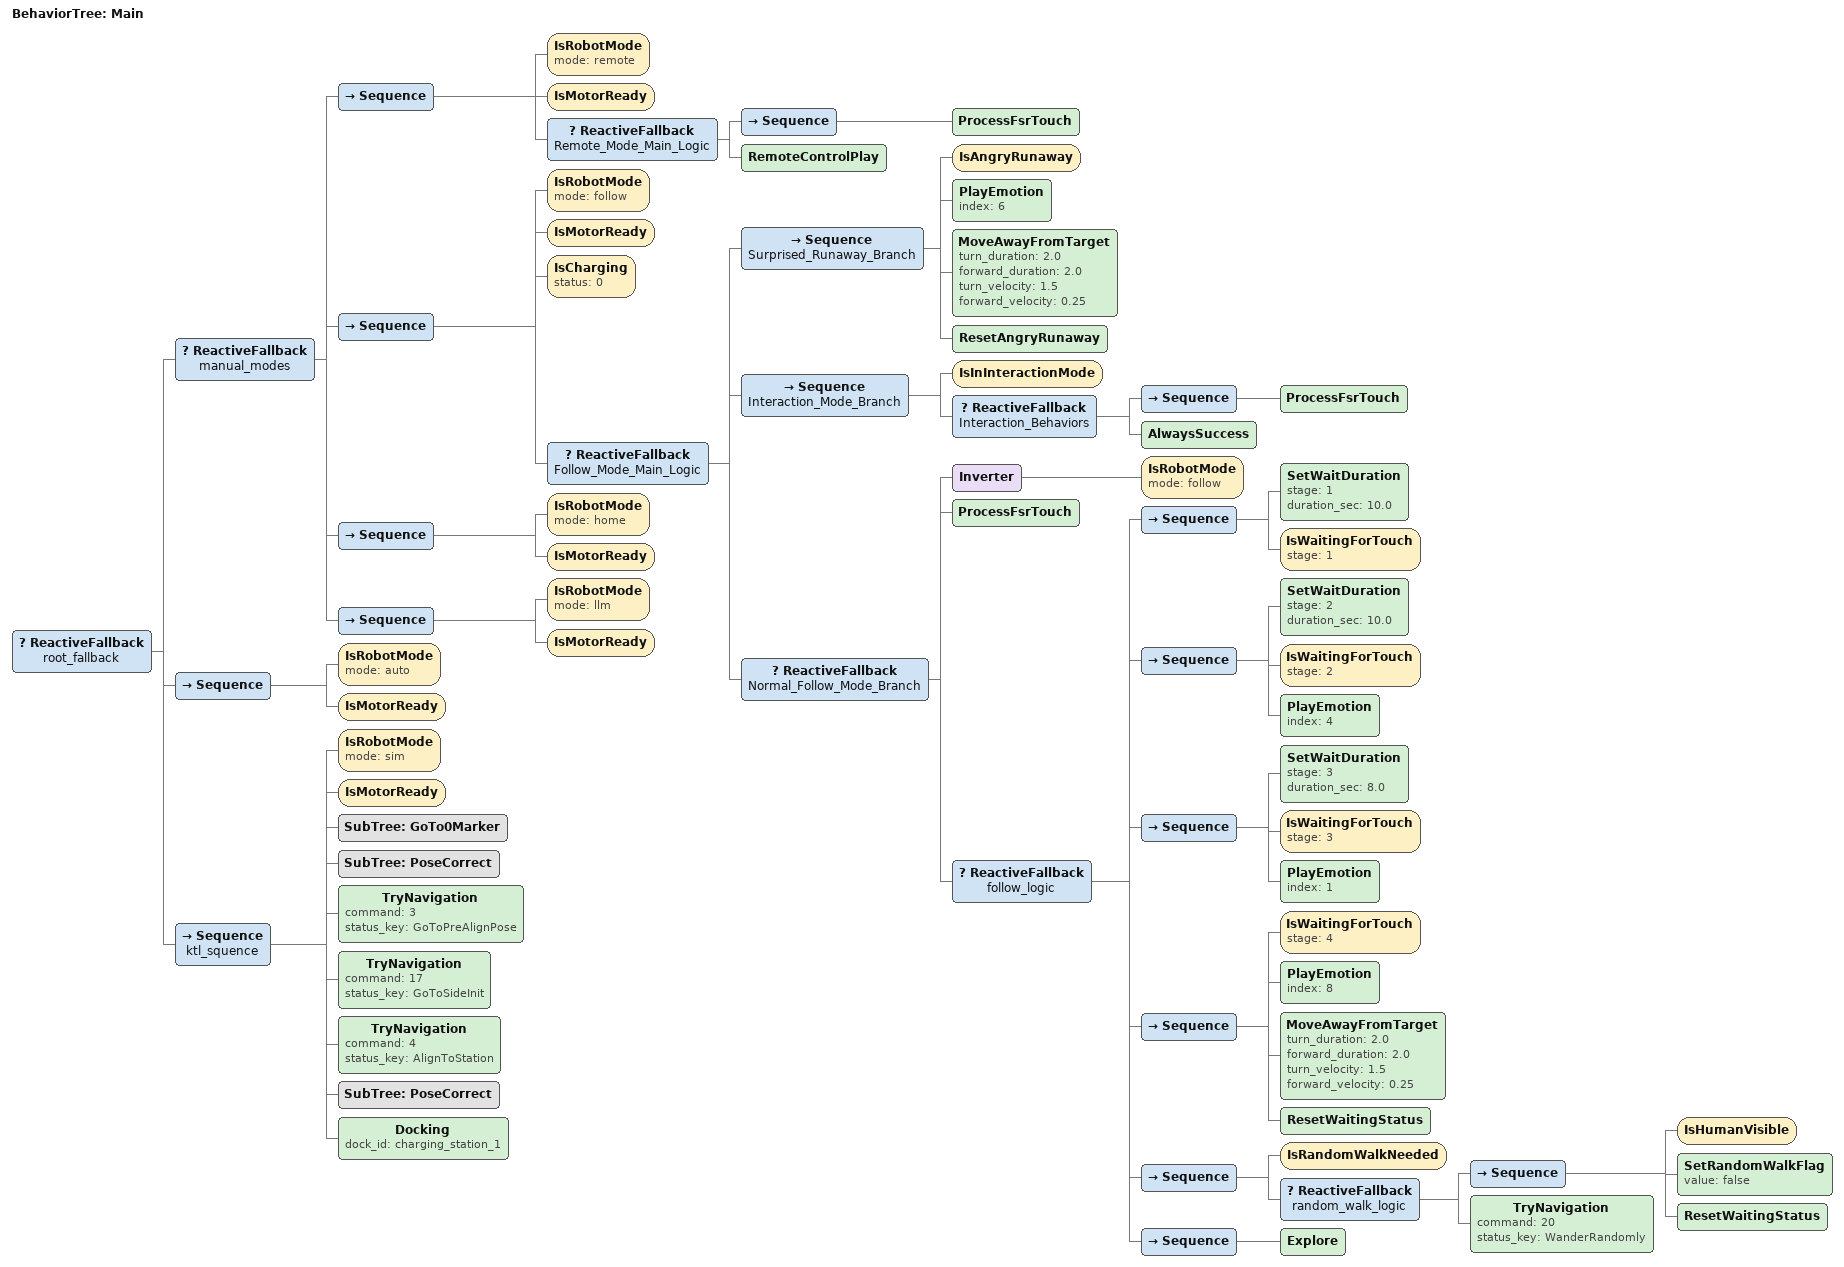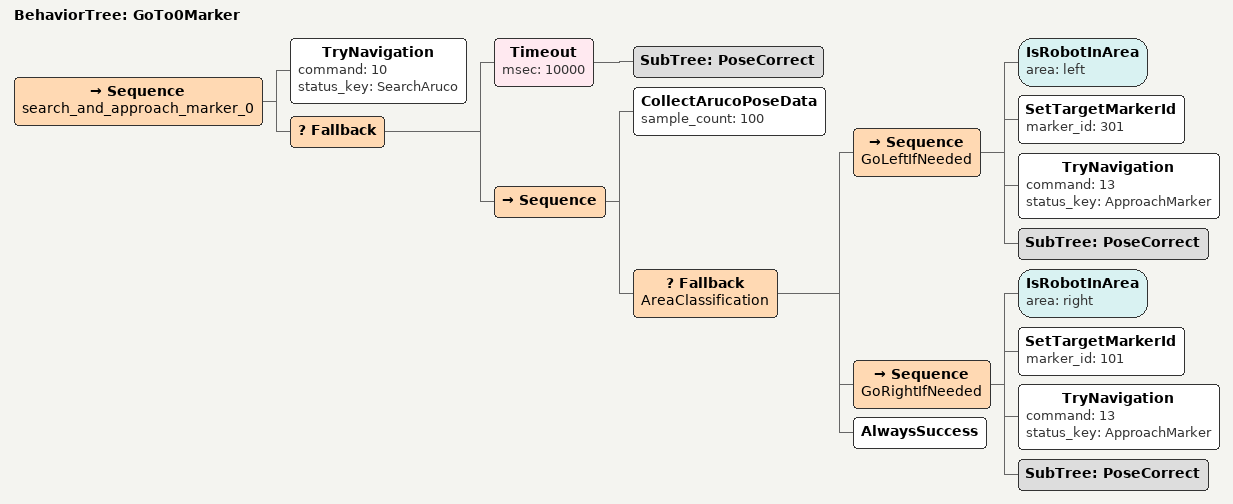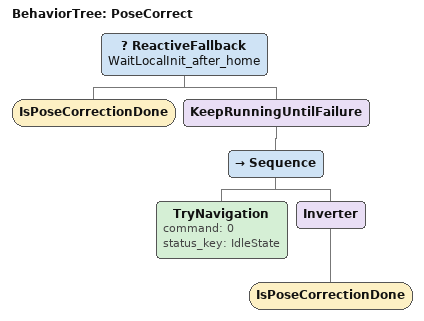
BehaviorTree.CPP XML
<?xml version="1.0" encoding="UTF-8"?>
<root BTCPP_format="4"
      main_tree_to_execute="Main">

  <BehaviorTree ID="Main">
    <ReactiveFallback name="root_fallback">

      <ReactiveFallback name="manual_modes">

        <Sequence>
          <IsRobotMode mode="remote"/>
          <IsMotorReady/>
          <ReactiveFallback name="Remote_Mode_Main_Logic">
            <Sequence>
              <ProcessFsrTouch/>
            </Sequence>
            <RemoteControlPlay/>
          </ReactiveFallback>
        </Sequence>

        <!-- Follow Mode -->
        <Sequence>
          <IsRobotMode mode="follow"/>
          <IsMotorReady/>
          <IsCharging status="0"/>

          <!-- Follow Mode의 핵심 로직: Interaction Mode와 Normal Mode로 분기 -->
          <ReactiveFallback name="Follow_Mode_Main_Logic">

            <!-- ===== 우선순위 1: SURPRISED RUNAWAY ===== -->
            <!-- Surprise가 3번 나면 도망가기! -->
            <Sequence name="Surprised_Runaway_Branch">
              <IsAngryRunaway/>
              <PlayEmotion index="6"/>
              <MoveAwayFromTarget turn_duration="2.0" forward_duration="2.0" turn_velocity="1.5" forward_velocity="0.25"/>
              <ResetAngryRunaway/>
            </Sequence>

            <!-- ===== 우선순위 2: INTERACTION MODE BRANCH ===== -->
            <!-- 사람 얼굴 인식 후 상호작용 모드 -->
            <Sequence name="Interaction_Mode_Branch">
              <IsInInteractionMode/>

              <ReactiveFallback name="Interaction_Behaviors">

                <!-- 3. FSR 터치: 감정 따라하기 -->
                <Sequence>
                  <ProcessFsrTouch/>
                </Sequence>

                <!-- 4. 기본 동작: 대기 -->
                <AlwaysSuccess/>
              </ReactiveFallback>
            </Sequence>

            <!-- ===== 우선순위 3: NORMAL FOLLOW MODE BRANCH ===== -->
            <!-- Interaction Mode가 아닐 때의 일반 동작 -->
            <ReactiveFallback name="Normal_Follow_Mode_Branch">
              <!-- Mode 체크용 (항상 실패하여 다음으로 넘어감) -->
              <Inverter>
                <IsRobotMode mode="follow"/>
              </Inverter>

              <!-- 1. FSR 터치 처리 -->
              <ProcessFsrTouch/>

              <!-- 2. Follow 모드 로직 -->
              <ReactiveFallback name="follow_logic">
                <Sequence>
                  <SetWaitDuration stage="1" duration_sec="10.0"/>
                  <IsWaitingForTouch stage="1"/>
                </Sequence>
                <Sequence>
                  <SetWaitDuration stage="2" duration_sec="10.0"/>
                  <IsWaitingForTouch stage="2"/>
                  <PlayEmotion index="4"/>
                </Sequence>
                <Sequence>
                  <SetWaitDuration stage="3" duration_sec="8.0"/>
                  <IsWaitingForTouch stage="3"/>
                  <PlayEmotion index="1"/>
                </Sequence>
                <Sequence>
                  <IsWaitingForTouch stage="4"/>
                  <PlayEmotion index="8"/>
                  <MoveAwayFromTarget turn_duration="2.0" forward_duration="2.0" turn_velocity="1.5" forward_velocity="0.25"/>
                  <ResetWaitingStatus/>
                </Sequence>

                <Sequence>
                  <IsRandomWalkNeeded/>
                  <ReactiveFallback name="random_walk_logic">
                    <Sequence>
                      <IsHumanVisible/>
                      <SetRandomWalkFlag value="false"/>
                      <ResetWaitingStatus/>
                    </Sequence>
                    <TryNavigation command="20" status_key="WanderRandomly"/>
                  </ReactiveFallback>
                </Sequence>

                <Sequence>
                  <Explore/>
                </Sequence>
              </ReactiveFallback>
            </ReactiveFallback>

          </ReactiveFallback>
        </Sequence>

        <Sequence>
          <IsRobotMode mode="home"/>
          <IsMotorReady/>
        </Sequence>

        <Sequence>
          <IsRobotMode mode="llm"/>
          <IsMotorReady/>
        </Sequence>
      </ReactiveFallback>

      <!-- AUTO MODE -->
      <Sequence>
        <IsRobotMode mode="auto"/>
        <IsMotorReady/>

      </Sequence>

      <!-- SIM MODE -->
      <Sequence name="ktl_squence">
        <IsRobotMode mode="sim"/>
        <IsMotorReady/>
        <SubTree ID="GoTo0Marker"/>

        <SubTree ID="PoseCorrect"/>
        <TryNavigation command="3" status_key="GoToPreAlignPose"/>
        <!-- AlignToStation 전에 측면 위치로 이동 -->
        <TryNavigation command="17" status_key="GoToSideInit"/>
        <TryNavigation command="4" status_key="AlignToStation"/>
        <SubTree ID="PoseCorrect"/>
        <Docking dock_id="charging_station_1"/>
      </Sequence>

    </ReactiveFallback>

  </BehaviorTree>

  <BehaviorTree ID="GoTo0Marker">
    <Sequence name="search_and_approach_marker_0">
      <TryNavigation command="10" status_key="SearchAruco"/>
      <Fallback>
        <Timeout msec="10000">
          <SubTree ID="PoseCorrect"/>
        </Timeout>
        <Sequence>
          <CollectArucoPoseData sample_count="100"/>

          <!-- 평균 pose를 기반으로 로봇이 어느 영역에 있는지 확인 후 이동 -->
          <Fallback name="AreaClassification">
            <Sequence name="GoLeftIfNeeded">
              <IsRobotInArea area="left"/>
              <SetTargetMarkerId marker_id="301"/>
              <TryNavigation command="13" status_key="ApproachMarker"/>
              <SubTree ID="PoseCorrect"/>
            </Sequence>
            <Sequence name="GoRightIfNeeded">
              <IsRobotInArea area="right"/>
              <SetTargetMarkerId marker_id="101"/>
              <TryNavigation command="13" status_key="ApproachMarker"/>
              <SubTree ID="PoseCorrect"/>
            </Sequence>
            <AlwaysSuccess/>
          </Fallback>
        </Sequence>
      </Fallback>
    </Sequence>
  </BehaviorTree>

  <BehaviorTree ID="PoseCorrect">
    <ReactiveFallback name="WaitLocalInit_after_home">
      <IsPoseCorrectionDone/>
      <KeepRunningUntilFailure>
        <Sequence>
          <TryNavigation command="0" status_key="IdleState"/>
          <Inverter>
            <IsPoseCorrectionDone/>
          </Inverter>
        </Sequence>
      </KeepRunningUntilFailure>
    </ReactiveFallback>
  </BehaviorTree>

  <!-- (Other SubTrees like HomeMode) -->

</root>
